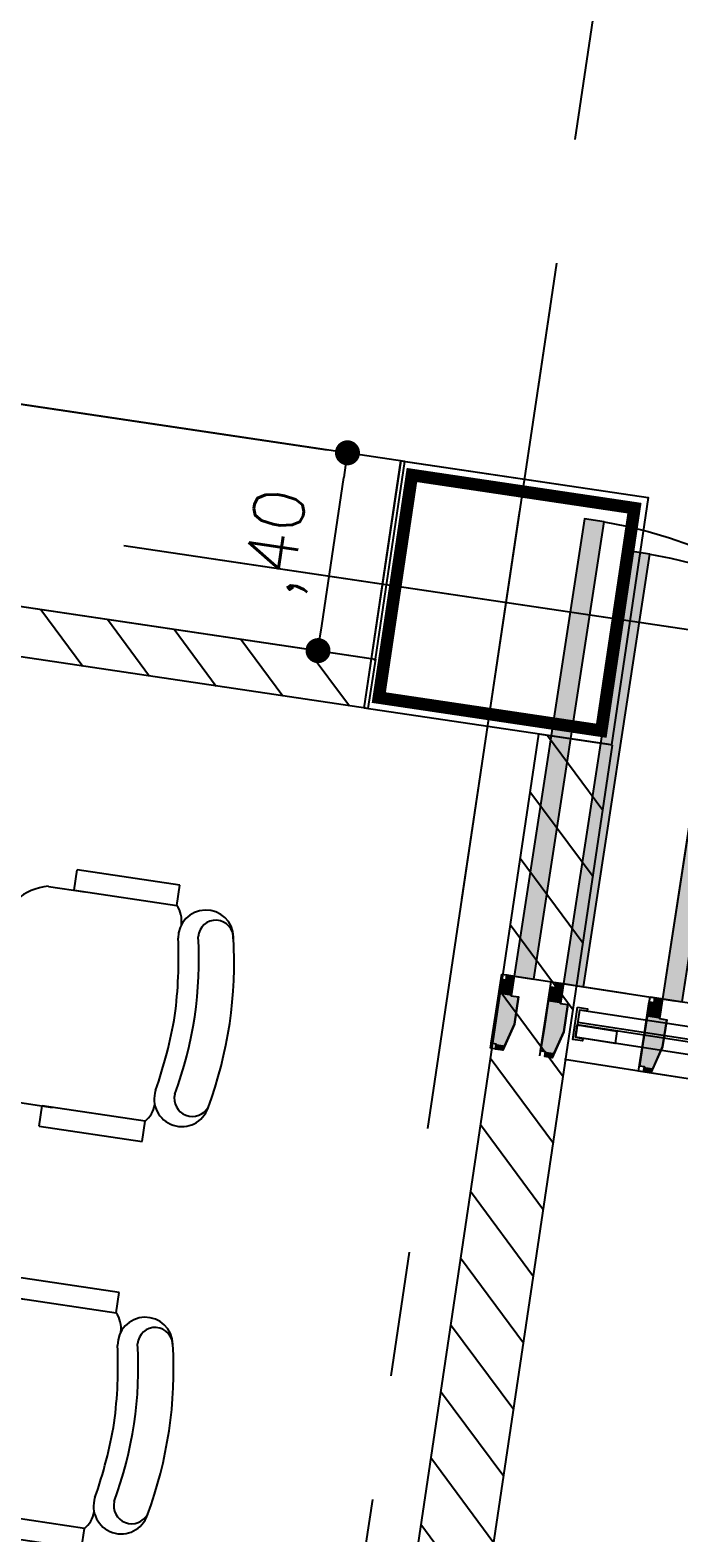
# Model space of a CAD drawing. Header units: millimetres. Extents: x 338 to 506, y 179 to 335.
# Drawn here: x 434.08 to 435.378, y 269.998 to 273.004 of the extents above; entities that cross this region are included whole.
import ezdxf

# ---------------------------------------------------------------- set-up
doc = ezdxf.new("R2010")
doc.units = ezdxf.units.MM
for name, pattern in [('CENTER', [2, 1.25, -0.25, 0.25, -0.25]), ('DASHED2', [0.375, 0.25, -0.125]), ('HIDDEN', [0.375, 0.25, -0.125])]:
    doc.linetypes.add(name, pattern=pattern)
for name, color, linetype in [('A-DOOR', 3, 'Continuous'), ('A-GLAZ', 142, 'Continuous'), ('COLUMNAS', 252, 'Continuous'), ('CUBIERTA', 254, 'Continuous'), ('EJES-COLUMNAS', 3, 'CENTER'), ('EJES_DE_COLUMNA', 255, 'DASHED2'), ('EQUIPAMENTO', 4, 'Continuous'), ('MUROS', 32, 'Continuous'), ('PUPITRES', 8, 'Continuous'), ('VENTANAS', 144, 'Continuous')]:
    doc.layers.add(name, color=color, linetype=linetype)
doc.styles.add('NOTAS', font='simplex.shx')
doc.styles.get("Standard").update_dxf_attribs({"font": 'ARIALUNI.ttf'})
doc.dimstyles.new('ROMANS', dxfattribs={"dimtxt": 0.1, "dimasz": 0.05, "dimexe": 0.04, "dimexo": 0.5, "dimgap": 0.05, "dimtad": 1, "dimtih": 1, "dimtoh": 1, "dimdec": 4, "dimzin": 5, "dimdsep": 46, "dimtxsty": 'Standard', "dimsah": 1, "dimcen": 0.05, "dimse1": 1, "dimse2": 1, "dimclrd": 7, "dimclre": 7, "dimclrt": 7, "dimadec": 0, "dimazin": 0, "dimtfac": 1, "dimtdec": 4, "dimtix": 1, "dimtmove": 2, "dimatfit": 3, "dimfxl": 1, "dimtolj": 1, "dimarcsym": 0})

# ---------------------------------------------------------------- blocks, each defined once
blk = doc.blocks.new('*X911')
at = {"color": 0}
for p, q in [((93.472, 64.3552), (93.322, 64.2052)), ((93.6067, 64.3552), (93.4567, 64.2052)), ((93.7414, 64.3552), (93.5914, 64.2052)), ((93.8762, 64.3552), (93.7262, 64.2052)), ((94.0109, 64.3552), (93.8609, 64.2052)), ((94.1456, 64.3552), (93.9956, 64.2052)), ((94.2803, 64.3552), (94.1303, 64.2052)), ((94.415, 64.3552), (94.265, 64.2052)), ((94.5497, 64.3552), (94.3997, 64.2052)), ((94.6844, 64.3552), (94.5344, 64.2052)), ((94.8191, 64.3552), (94.6691, 64.2052)), ((94.9538, 64.3552), (94.8038, 64.2052)), ((95.0699, 64.3366), (94.9385, 64.2052))]:
    blk.add_line(p, q, dxfattribs=at)
blk = doc.blocks.new('*U919')
for p, q in [((0.035, 0.0047), (0.035, 0.7353)), ((0.035, 0.7353), (0.06, 0.7353)), ((0.06, 0.0047), (0.06, 0.7353)), ((0.065, 0.0047), (0.065, 0.7353)), ((0.09, 0.0047), (0.09, 0.7353)), ((0.09, 0.0047), (0.09, 0.7353)), ((0.09, 0.0047), (0.09, 0.7353)), ((0.09, 0.0047), (0.09, 0.7353)), ((0.035, 0.0047), (0.06, 0.0047)), ((0.065, 0.0047), (0.065, 0.0143))]:
    blk.add_line(p, q)
for points in [[(0.095, 0.74), (0.095, 0.72), (0.09, 0.72), (0.09, 0.7353), (0.035, 0.7353), (0.035, 0.72), (0.03, 0.72), (0.03, 0.74)], [(0.035, 0.7353), (0.06, 0.7353), (0.06, 0.655), (0.035, 0.655)], [(0.035, 0.0047), (0.06, 0.0047), (0.06, 0.0806), (0.035, 0.0806)], [(0.095, 0), (0.095, 0.02), (0.09, 0.02), (0.09, 0.0047), (0.035, 0.0047), (0.035, 0.02), (0.03, 0.02), (0.03, 0)]]:
    blk.add_lwpolyline(points, close=True)
blk = doc.blocks.new('*U1300')
at = {"color": 7, "linetype": 'Continuous'}
for p, q in [((1.575, -0.01), (1.575, 0)), ((1.59, 0), (1.59, -0.01)), ((1.575, -0.04), (1.575, -0.01)), ((1.6, -0.01), (1.6, -0.04)), ((1.56, -0.095), (1.56, -0.04)), ((1.6, -0.04), (1.6, -0.095)), ((1.5723, -0.14), (1.56, -0.095)), ((1.6, -0.095), (1.6, -0.14)), ((1.575, -0.15), (1.5723, -0.14)), ((1.59, -0.14), (1.59, -0.15))]:
    blk.add_line(p, q, dxfattribs=at)
at = {"color": 7, "linetype": 'Continuous', "extrusion": (0, 0, -1)}
for points in [[(-1.575, 0), (-1.59, -0.01), (-1.575, -0.01)], [(-1.575, 0), (-1.59, 0), (-1.59, -0.01)], [(-1.575, -0.01), (-1.6, -0.04), (-1.575, -0.04)], [(-1.575, -0.01), (-1.6, -0.01), (-1.6, -0.04)], [(-1.56, -0.04), (-1.6, -0.095), (-1.56, -0.095)], [(-1.56, -0.04), (-1.6, -0.04), (-1.6, -0.095)], [(-1.56, -0.095), (-1.6, -0.14), (-1.5723, -0.14)], [(-1.56, -0.095), (-1.6, -0.095), (-1.6, -0.14)], [(-1.5723, -0.14), (-1.59, -0.15), (-1.575, -0.15)], [(-1.5723, -0.14), (-1.59, -0.14), (-1.59, -0.15)]]:
    blk.add_solid(points, dxfattribs=at)
blk = doc.blocks.new('*U1301')
at = {"color": 7, "linetype": 'Continuous'}
for p, q in [((1.575, -0.01), (1.575, 0)), ((1.59, 0), (1.59, -0.01)), ((1.575, -0.04), (1.575, -0.01)), ((1.6, -0.01), (1.6, -0.04)), ((1.56, -0.095), (1.56, -0.04)), ((1.6, -0.04), (1.6, -0.095)), ((1.5723, -0.14), (1.56, -0.095)), ((1.6, -0.095), (1.6, -0.14)), ((1.575, -0.15), (1.5723, -0.14)), ((1.59, -0.14), (1.59, -0.15))]:
    blk.add_line(p, q, dxfattribs=at)
at = {"color": 7, "linetype": 'Continuous', "extrusion": (0, 0, -1)}
for points in [[(-1.575, 0), (-1.59, -0.01), (-1.575, -0.01)], [(-1.575, 0), (-1.59, 0), (-1.59, -0.01)], [(-1.575, -0.01), (-1.6, -0.04), (-1.575, -0.04)], [(-1.575, -0.01), (-1.6, -0.01), (-1.6, -0.04)], [(-1.56, -0.04), (-1.6, -0.095), (-1.56, -0.095)], [(-1.56, -0.04), (-1.6, -0.04), (-1.6, -0.095)], [(-1.56, -0.095), (-1.6, -0.14), (-1.5723, -0.14)], [(-1.56, -0.095), (-1.6, -0.095), (-1.6, -0.14)], [(-1.5723, -0.14), (-1.59, -0.15), (-1.575, -0.15)], [(-1.5723, -0.14), (-1.59, -0.14), (-1.59, -0.15)]]:
    blk.add_solid(points, dxfattribs=at)
blk = doc.blocks.new('*U1305')
at = {"color": 7, "linetype": 'Continuous'}
for p, q in [((1.535, 0), (1.535, 0.775)), ((1.575, 0.775), (1.575, 0))]:
    blk.add_line(p, q, dxfattribs=at)
at = {"color": 7, "linetype": 'Continuous', "extrusion": (0, 0, -1)}
for points in [[(-1.535, 0.775), (-1.575, 0), (-1.535, 0)], [(-1.535, 0.775), (-1.575, 0.775), (-1.575, 0)]]:
    blk.add_solid(points, dxfattribs=at)
blk = doc.blocks.new('*U1306')
at = {"color": 7, "linetype": 'Continuous'}
for p, q in [((1.875, -0.01), (1.875, 0)), ((1.89, 0), (1.89, -0.01)), ((1.875, -0.04), (1.875, -0.01)), ((1.9, -0.01), (1.9, -0.04)), ((1.86, -0.095), (1.86, -0.04)), ((1.9, -0.04), (1.9, -0.095)), ((1.8723, -0.14), (1.86, -0.095)), ((1.9, -0.095), (1.9, -0.14)), ((1.875, -0.15), (1.8723, -0.14)), ((1.89, -0.14), (1.89, -0.15))]:
    blk.add_line(p, q, dxfattribs=at)
at = {"color": 7, "linetype": 'Continuous', "extrusion": (0, 0, -1)}
for points in [[(-1.875, 0), (-1.89, -0.01), (-1.875, -0.01)], [(-1.875, 0), (-1.89, 0), (-1.89, -0.01)], [(-1.875, -0.01), (-1.9, -0.04), (-1.875, -0.04)], [(-1.875, -0.01), (-1.9, -0.01), (-1.9, -0.04)], [(-1.86, -0.04), (-1.9, -0.095), (-1.86, -0.095)], [(-1.86, -0.04), (-1.9, -0.04), (-1.9, -0.095)], [(-1.86, -0.095), (-1.9, -0.14), (-1.8723, -0.14)], [(-1.86, -0.095), (-1.9, -0.095), (-1.9, -0.14)], [(-1.8723, -0.14), (-1.89, -0.15), (-1.875, -0.15)], [(-1.8723, -0.14), (-1.89, -0.14), (-1.89, -0.15)]]:
    blk.add_solid(points, dxfattribs=at)
blk = doc.blocks.new('*U1307')
at = {"color": 7, "linetype": 'Continuous'}
for p, q in [((1.875, -0.01), (1.875, 0)), ((1.89, 0), (1.89, -0.01)), ((1.875, -0.04), (1.875, -0.01)), ((1.9, -0.01), (1.9, -0.04)), ((1.86, -0.095), (1.86, -0.04)), ((1.9, -0.04), (1.9, -0.095)), ((1.8723, -0.14), (1.86, -0.095)), ((1.9, -0.095), (1.9, -0.14)), ((1.875, -0.15), (1.8723, -0.14)), ((1.89, -0.14), (1.89, -0.15))]:
    blk.add_line(p, q, dxfattribs=at)
at = {"color": 7, "linetype": 'Continuous', "extrusion": (0, 0, -1)}
for points in [[(-1.875, 0), (-1.89, -0.01), (-1.875, -0.01)], [(-1.875, 0), (-1.89, 0), (-1.89, -0.01)], [(-1.875, -0.01), (-1.9, -0.04), (-1.875, -0.04)], [(-1.875, -0.01), (-1.9, -0.01), (-1.9, -0.04)], [(-1.86, -0.04), (-1.9, -0.095), (-1.86, -0.095)], [(-1.86, -0.04), (-1.9, -0.04), (-1.9, -0.095)], [(-1.86, -0.095), (-1.9, -0.14), (-1.8723, -0.14)], [(-1.86, -0.095), (-1.9, -0.095), (-1.9, -0.14)], [(-1.8723, -0.14), (-1.89, -0.15), (-1.875, -0.15)], [(-1.8723, -0.14), (-1.89, -0.14), (-1.89, -0.15)]]:
    blk.add_solid(points, dxfattribs=at)
blk = doc.blocks.new('*U1310')
at = {"color": 7, "linetype": 'Continuous'}
for p, q in [((1.835, 0), (1.835, 0.925)), ((1.875, 0.925), (1.875, 0))]:
    blk.add_line(p, q, dxfattribs=at)
at = {"color": 7, "linetype": 'Continuous', "extrusion": (0, 0, -1)}
for points in [[(-1.835, 0.925), (-1.875, 0), (-1.835, 0)], [(-1.835, 0.925), (-1.875, 0.925), (-1.875, 0)]]:
    blk.add_solid(points, dxfattribs=at)
blk = doc.blocks.new('*U1326')
at = {"color": 7, "linetype": 'Continuous'}
for p, q in [((1.775, -0.01), (1.775, 0)), ((1.79, 0), (1.79, -0.01)), ((1.775, -0.04), (1.775, -0.01)), ((1.8, -0.01), (1.8, -0.04)), ((1.76, -0.095), (1.76, -0.04)), ((1.8, -0.04), (1.8, -0.095)), ((1.7723, -0.14), (1.76, -0.095)), ((1.8, -0.095), (1.8, -0.14)), ((1.775, -0.15), (1.7723, -0.14)), ((1.79, -0.14), (1.79, -0.15))]:
    blk.add_line(p, q, dxfattribs=at)
at = {"color": 7, "linetype": 'Continuous', "extrusion": (0, 0, -1)}
for points in [[(-1.775, 0), (-1.79, -0.01), (-1.775, -0.01)], [(-1.775, 0), (-1.79, 0), (-1.79, -0.01)], [(-1.775, -0.01), (-1.8, -0.04), (-1.775, -0.04)], [(-1.775, -0.01), (-1.8, -0.01), (-1.8, -0.04)], [(-1.76, -0.04), (-1.8, -0.095), (-1.76, -0.095)], [(-1.76, -0.04), (-1.8, -0.04), (-1.8, -0.095)], [(-1.76, -0.095), (-1.8, -0.14), (-1.7723, -0.14)], [(-1.76, -0.095), (-1.8, -0.095), (-1.8, -0.14)], [(-1.7723, -0.14), (-1.79, -0.15), (-1.775, -0.15)], [(-1.7723, -0.14), (-1.79, -0.14), (-1.79, -0.15)]]:
    blk.add_solid(points, dxfattribs=at)
blk = doc.blocks.new('*U1327')
at = {"color": 7, "linetype": 'Continuous'}
for p, q in [((1.775, -0.01), (1.775, 0)), ((1.79, 0), (1.79, -0.01)), ((1.775, -0.04), (1.775, -0.01)), ((1.8, -0.01), (1.8, -0.04)), ((1.76, -0.095), (1.76, -0.04)), ((1.8, -0.04), (1.8, -0.095)), ((1.7723, -0.14), (1.76, -0.095)), ((1.8, -0.095), (1.8, -0.14)), ((1.775, -0.15), (1.7723, -0.14)), ((1.79, -0.14), (1.79, -0.15))]:
    blk.add_line(p, q, dxfattribs=at)
at = {"color": 7, "linetype": 'Continuous', "extrusion": (0, 0, -1)}
for points in [[(-1.775, 0), (-1.79, -0.01), (-1.775, -0.01)], [(-1.775, 0), (-1.79, 0), (-1.79, -0.01)], [(-1.775, -0.01), (-1.8, -0.04), (-1.775, -0.04)], [(-1.775, -0.01), (-1.8, -0.01), (-1.8, -0.04)], [(-1.76, -0.04), (-1.8, -0.095), (-1.76, -0.095)], [(-1.76, -0.04), (-1.8, -0.04), (-1.8, -0.095)], [(-1.76, -0.095), (-1.8, -0.14), (-1.7723, -0.14)], [(-1.76, -0.095), (-1.8, -0.095), (-1.8, -0.14)], [(-1.7723, -0.14), (-1.79, -0.15), (-1.775, -0.15)], [(-1.7723, -0.14), (-1.79, -0.14), (-1.79, -0.15)]]:
    blk.add_solid(points, dxfattribs=at)
blk = doc.blocks.new('*U1330')
at = {"color": 7, "linetype": 'Continuous'}
for p, q in [((1.735, 0), (1.735, 0.875)), ((1.775, 0.875), (1.775, 0))]:
    blk.add_line(p, q, dxfattribs=at)
at = {"color": 7, "linetype": 'Continuous', "extrusion": (0, 0, -1)}
for points in [[(-1.735, 0.875), (-1.775, 0), (-1.735, 0)], [(-1.735, 0.875), (-1.775, 0.875), (-1.775, 0)]]:
    blk.add_solid(points, dxfattribs=at)
blk = doc.blocks.new('*U920')
for points in [[(1.835, 0), (1.835, 0.925), (1.875, 0.925), (1.875, 0)], [(1.735, 0), (1.735, 0.875), (1.775, 0.875), (1.775, 0)], [(1.535, 0), (1.535, 0.775), (1.575, 0.775), (1.575, 0)], [(1.6, -0.01), (1.59, -0.01), (1.59, 0), (1.575, 0), (1.575, -0.04), (1.56, -0.04), (1.56, -0.095), (1.575, -0.15), (1.59, -0.15), (1.59, -0.14), (1.6, -0.14)], [(1.6, -0.01), (1.59, -0.01), (1.59, 0), (1.575, 0), (1.575, -0.04), (1.56, -0.04), (1.56, -0.095), (1.575, -0.15), (1.59, -0.15), (1.59, -0.14), (1.6, -0.14)], [(1.8, -0.01), (1.79, -0.01), (1.79, 0), (1.775, 0), (1.775, -0.04), (1.76, -0.04), (1.76, -0.095), (1.775, -0.15), (1.79, -0.15), (1.79, -0.14), (1.8, -0.14)], [(1.8, -0.01), (1.79, -0.01), (1.79, 0), (1.775, 0), (1.775, -0.04), (1.76, -0.04), (1.76, -0.095), (1.775, -0.15), (1.79, -0.15), (1.79, -0.14), (1.8, -0.14)], [(1.9, -0.01), (1.89, -0.01), (1.89, 0), (1.875, 0), (1.875, -0.04), (1.86, -0.04), (1.86, -0.095), (1.875, -0.15), (1.89, -0.15), (1.89, -0.14), (1.9, -0.14)], [(1.9, -0.01), (1.89, -0.01), (1.89, 0), (1.875, 0), (1.875, -0.04), (1.86, -0.04), (1.86, -0.095), (1.875, -0.15), (1.89, -0.15), (1.89, -0.14), (1.9, -0.14)]]:
    blk.add_lwpolyline(points, close=True)
at = {"color": 251, "linetype": 'HIDDEN'}
for points in [[(0, -0.15), (1.6, -0.15), (1.6, 0), (0, 0)], [(0, -0.15), (1.9, -0.15), (1.9, 0), (0, 0)], [(0, -0.15), (1.8, -0.15), (1.8, 0), (0, 0)]]:
    blk.add_lwpolyline(points, close=True, dxfattribs=at)
for centre, radius, start, end in [((1.845, 0.0296), 0.8955, 90.6398, 181.8922), ((1.745, 0.0295), 0.8455, 90.6777, 182.0024)]:
    blk.add_arc(centre, radius, start, end, dxfattribs=at)
at = {"color": 7, "linetype": 'Continuous'}
for name in ['*U1310', '*U1330', '*U1305', '*U1300', '*U1301', '*U1326', '*U1327', '*U1306', '*U1307']:
    blk.add_blockref(name, (0, 0), dxfattribs=at)
blk = doc.blocks.new('*X197')
at = {"color": 0}
for p, q in [((2936.5081, 1961.9613, -0.0017), (2936.4363, 1961.8894, -0.0017)), ((2936.5363, 1961.8547, -0.0017), (2936.4363, 1961.7547, -0.0017)), ((2936.5363, 1961.72, -0.0017), (2936.4363, 1961.62, -0.0017)), ((2936.5363, 1961.5853, -0.0017), (2936.4363, 1961.4853, -0.0017)), ((2936.5363, 1961.4506, -0.0017), (2936.4363, 1961.3506, -0.0017)), ((2936.5363, 1961.3159, -0.0017), (2936.4363, 1961.2159, -0.0017)), ((2936.5363, 1961.1812, -0.0017), (2936.4363, 1961.0812, -0.0017)), ((2936.5363, 1961.0465, -0.0017), (2936.4363, 1960.9465, -0.0017)), ((2936.5363, 1960.9118, -0.0017), (2936.4363, 1960.8118, -0.0017)), ((2936.5363, 1960.7771, -0.0017), (2936.4363, 1960.6771, -0.0017)), ((2936.5363, 1960.6424, -0.0017), (2936.4363, 1960.5424, -0.0017)), ((2936.5363, 1960.5077, -0.0017), (2936.4363, 1960.4077, -0.0017)), ((2936.5363, 1960.373, -0.0017), (2936.4363, 1960.273, -0.0017)), ((2936.5363, 1960.2383, -0.0017), (2936.5334, 1960.2353, -0.0017))]:
    blk.add_line(p, q, dxfattribs=at)
blk = doc.blocks.new('_DOT')
at = {"color": 0, "linetype": 'ByBlock'}
blk.add_line((-0.5, 0), (-1, 0), dxfattribs=at)
at = {"color": 0, "linetype": 'ByBlock', "const_width": 0.5}
blk.add_lwpolyline([(-0.25, 0, 1), (0.25, 0, 1)], format="xyb", close=True, dxfattribs=at)
blk = doc.blocks.new('*U609')
at = {"layer": 'MUROS', "color": 7, "style": 'NOTAS'}
blk.add_text(',40', height=0.1, dxfattribs=at).set_placement((2936.6315, 1960.4204))
blk = doc.blocks.new('*D198')
at = {"layer": 'DEFPOINTS', "color": 0, "transparency": 16777216}
for p in [(2936.9363, 1960.3513), (2936.5363, 1960.2353), (2936.9363, 1960.2425)]:
    blk.add_point(p, dxfattribs=at)
at = {"layer": 'MUROS', "color": 7, "transparency": 16777216}
blk.add_line((2936.5863, 1960.3513), (2936.8863, 1960.3513), dxfattribs=at)
at = {"transparency": 16777216}
blk.add_blockref('*U609', (0, 0), dxfattribs=at)
at = {"layer": 'MUROS', "color": 7, "transparency": 16777216, "xscale": 0.05, "yscale": 0.05, "zscale": 0.05, "rotation": 180}
blk.add_blockref('_DOT', (2936.5363, 1960.3513), dxfattribs=at)
at = {"layer": 'MUROS', "color": 7, "transparency": 16777216, "xscale": 0.05, "yscale": 0.05, "zscale": 0.05}
blk.add_blockref('_DOT', (2936.9363, 1960.3513), dxfattribs=at)
blk = doc.blocks.new('SILLA-AULA')
at = {"layer": 'PUPITRES'}
for p, q in [((-0.3089, 0.1635), (-0.3089, 0.0888)), ((0.1271, 0.1618), (0.1271, 0.0881)), ((-0.3498, 0.1091), (-0.3498, -0.0987)), ((-0.3498, 0.1091), (-0.3089, 0.1091)), ((-0.3089, -0.0987), (-0.3089, 0.1091)), ((0.1269, 0.1096), (0.168, 0.1096)), ((0.1271, 0.1088), (0.1271, -0.0982)), ((0.168, -0.0982), (0.168, 0.1096)), ((-0.3498, -0.0987), (-0.3089, -0.0987)), ((0.1271, -0.0982), (0.168, -0.0982))]:
    blk.add_line(p, q, dxfattribs=at)
for centre, radius, start, end in [((-0.2016, 0.1365), 0.1106, 94.0766, 165.8334), ((-0.0911, -1.4149), 1.6658, 85.9234, 94.0766), ((0.0195, 0.1365), 0.1106, 13.2566, 85.9234), ((-0.2542, -0.1649), 0.0553, 80.2478, 260.1012), ((-0.2715, -0.0584), 0.0549, 227.1618, 267.5717), ((-0.0727, 0.7859), 0.9127, 259.1286, 268.8433), ((-0.1095, 0.7859), 0.9127, 271.1567, 280.8714), ((0.072, -0.1649), 0.0553, 279.8988, 99.7522), ((0.0898, -0.0579), 0.0549, 270.7226, 312.8382), ((-0.2498, -0.1856), 0.0362, 85.0872, 250.3213), ((-0.0876, 0.6001), 0.7663, 258.0112, 281.9888), ((0.0746, -0.1846), 0.0352, 274.9128, 94.9128), ((-0.0911, 0.5988), 0.8362, 258.0899, 281.9101)]:
    blk.add_arc(centre, radius, start, end, dxfattribs=at)
blk = doc.blocks.new('*U152')
at = {"layer": 'MUROS'}
for p in [(2.20139, -1.02539), (3.02485, -1.02539)]:
    blk.add_blockref('SILLA-AULA', p, dxfattribs=at)
blk = doc.blocks.new('*U153')
at = {"layer": 'MUROS', "color": 0, "linetype": 'ByBlock'}
blk.add_blockref('*U152', (0, -4.2), dxfattribs=at)
blk = doc.blocks.new('*U154')
at = {"layer": 'MUROS'}
blk.add_blockref('*U153', (3.31529, 5.63845), dxfattribs=at)
blk = doc.blocks.new('COLUMNAS_V3_B9')
at = {"layer": 'COLUMNAS', "color": 6}
blk.add_lwpolyline([(3064.6997, 1934.4115), (3065.1997, 1934.4115), (3065.1997, 1933.9115), (3064.6997, 1933.9115), (3064.6997, 1934.4115)], dxfattribs=at)
at = {"layer": 'COLUMNAS', "color": 6, "const_width": 0.025}
blk.add_lwpolyline([(3065.1747, 1933.9356), (3064.7247, 1933.9356), (3064.7247, 1934.3857), (3065.1747, 1934.3857)], close=True, dxfattribs=at)
blk = doc.blocks.new('EJES_ESTRUCTURALES')
at = {"layer": 'EJES_DE_COLUMNA', "color": 9, "linetype": 'CENTER'}
for p, q in [((726.54081, 131.2663), (726.54081, 199.7363)), ((661.47768, 159.74297), (759.37077, 159.74297))]:
    blk.add_line(p, q, dxfattribs=at)
blk = doc.blocks.new('COLUMNAS')
at = {"layer": 'COLUMNAS', "color": 6}
blk.add_lwpolyline([(-584.4662, 183.826), (-584.9662, 183.826), (-584.9662, 183.326), (-584.4662, 183.326), (-584.4662, 183.826)], dxfattribs=at)
at = {"layer": 'COLUMNAS', "color": 6, "const_width": 0.025}
blk.add_lwpolyline([(-584.9412, 183.3501), (-584.4912, 183.3501), (-584.4912, 183.8001), (-584.9412, 183.8001)], close=True, dxfattribs=at)
at = {"layer": 'EJES-COLUMNAS'}
for p, q in [((-584.7162, 182.9638), (-584.7162, 184.1638)), ((-584.7162, 182.9638), (-584.7162, 184.1638)), ((-584.1162, 183.576), (-585.3162, 183.576))]:
    blk.add_line(p, q, dxfattribs=at)
blk = doc.blocks.new('V5V7_B10')
blk.add_line((2936.9363, 1964.82252, -0.00167), (2936.9363, 1960.39252, -0.00167))
at = {"layer": 'EQUIPAMENTO', "elevation": -0.00167}
blk.add_lwpolyline([(2936.9363, 1964.82252), (2936.5363, 1964.82252), (2936.5363, 1960.23534), (2936.9363, 1960.23534)], close=True, dxfattribs=at)
at = {"layer": 'MUROS', "elevation": -0.00167}
blk.add_lwpolyline([(2936.4363, 1964.82252), (2936.5363, 1964.82252), (2936.5363, 1960.49252), (2936.5363, 1960.49252), (2936.5363, 1960.39252), (2936.5363, 1960.39252), (2936.5363, 1960.23534), (2936.4363, 1960.23534), (2936.4363, 1964.82252)], dxfattribs=at)
at = {"layer": 'MUROS', "linetype": 'Continuous'}
blk.add_blockref('*X197', (0, 0), dxfattribs=at)
at = {"layer": 'MUROS'}
dim = blk.add_linear_dim(base=(2936.9363, 1960.35131, -0.00167), p1=(2936.5363, 1960.23534, -0.00167), p2=(2936.9363, 1960.24252, -0.00167), dimstyle='ROMANS', dxfattribs=at)
dim.commit()
dim.dimension.update_dxf_attribs({"geometry": '*D198', "text_midpoint": (2936.7363, 1960.46083, -0.00167)})
blk = doc.blocks.new('A$C7152A42C')
at = {"layer": 'MUROS'}
blk.add_lwpolyline([(95.06987, 64.20522), (95.06986, 64.35522), (88.05626, 64.35522), (88.05626, 64.20522), (95.06986, 64.20522)], dxfattribs=at)
at = {"color": 18}
blk.add_blockref('COLUMNAS_V3_B9', (-2969.6298, -1869.70381), dxfattribs=at)
at = {"layer": 'A-DOOR', "extrusion": (-2.33163e-06, -0.000958086, 1), "xscale": -1, "rotation": 269.7211295570403}
blk.add_blockref('*U920', (94.57486, 62.45696, -0.06006), dxfattribs=at)
at = {"layer": 'A-GLAZ', "extrusion": (-2.33163e-06, -0.000958086, 1), "rotation": 359.7211279969163}
blk.add_blockref('*U919', (94.44223, 63.45762, -0.06006), dxfattribs=at)
at = {"layer": 'CUBIERTA', "xscale": -1}
blk.add_blockref('COLUMNAS', (-489.39632, -119.11823), dxfattribs=at)
at = {"layer": 'EJES_DE_COLUMNA'}
blk.add_blockref('EJES_ESTRUCTURALES', (-631.22088, -95.28525), dxfattribs=at)
at = {"layer": 'MUROS'}
blk.add_blockref('*U154', (88.15691, 64.70522), dxfattribs=at)
at = {"layer": 'MUROS', "linetype": 'Continuous'}
blk.add_blockref('*X911', (0, 0), dxfattribs=at)
at = {"layer": 'VENTANAS', "color": 32}
blk.add_blockref('V5V7_B10', (-2841.36643, -1895.53534, 0.00167), dxfattribs=at)

msp = doc.modelspace()

# ---------------------------------------------------------------- block references
at = {"layer": 'MUROS', "color": 32, "rotation": 81.53046525965426}
msp.add_blockref('A$C7152A42C', (484.7482, 168.0844), dxfattribs=at)

doc.saveas('drawing.dxf')
